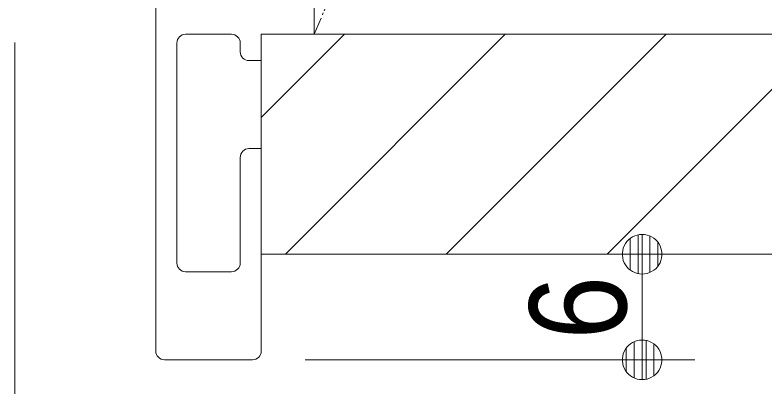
# Model space of a CAD drawing. Units: millimetres, scale not verified. Extents: x -4547 to 4547, y -2284 to 2284.
# Drawn here: x -1675.6 to -1462.4, y 984.3 to 1090 of the extents above; entities that cross this region are included whole.
import ezdxf
from ezdxf.enums import TextEntityAlignment as Align

# ---------------------------------------------------------------- set-up
doc = ezdxf.new("R2010")
doc.units = ezdxf.units.MM
doc.header["$LTSCALE"] = 20
doc.linetypes.add('DOUBLE_CHAIN1', pattern=[8.8, 5, -1, 0.6, -0.6, 0.6, -1])
for name, color, linetype, lineweight in [('0-0_3一般', 7, 'Continuous', 9), ('0-2_2寸法-1', 7, 'Continuous', 9), ('0-3_0', 7, 'Continuous', 9), ('0-4_2寸法-2', 7, 'Continuous', 9)]:
    doc.layers.add(name, color=color, linetype=linetype, lineweight=lineweight)
doc.styles.add('ＭＳ Ｐゴシック', font='')
doc.styles.get('ＭＳ Ｐゴシック').set_extended_font_data('MS PGothic')

# ---------------------------------------------------------------- blocks, each defined once
blk = doc.blocks.new('グループ-110')
at = {"layer": '0-0_3一般', "linetype": 'DOUBLE_CHAIN1'}
for p, q in [((-5000, 21690), (-500, 32190)), ((693.9, 21690), (-5300, 21690)), ((-5300, 21690), (-5300, 20440)), ((-5300, 20440), (693.9, 20440))]:
    blk.add_line(p, q, dxfattribs=at)
at = {"layer": '0-0_3一般'}
for p, q in [((-5300, 21217.6), (-4827.6, 21690)), ((-5163.2, 20440), (-3913.2, 21690)), ((-4248.8, 20440), (-2998.8, 21690)), ((-3334.4, 20440), (-2084.4, 21690))]:
    blk.add_line(p, q, dxfattribs=at)
blk.add_lwpolyline([(693.9, 21690), (-5300, 21690), (-5300, 20440), (693.9, 20440)], close=True, dxfattribs=at)
blk = doc.blocks.new('グループ-118')
at = {"layer": '0-0_3一般'}
for p, q in [((-5000, 27040), (-5000, 21690)), ((-5900, 21990), (-5900, 19890)), ((-5470, 21690), (-5730, 21690)), ((-5780, 21640), (-5780, 20390)), ((-5420, 21590), (-5420, 21640)), ((-5370, 21540), (-5300, 21540)), ((-5370, 21040), (-5300, 21040)), ((-5300, 21040), (-5300, 19890)), ((-5420, 20390), (-5420, 20990)), ((-5730, 20340), (-5470, 20340)), ((-5850, 19840), (-5350, 19840))]:
    blk.add_line(p, q, dxfattribs=at)
blk.add_lwpolyline([(-5000, 21690), (-5300, 21690), (-5300, 21540)], dxfattribs=at)
for centre, start, end in [((-5730, 21640), 90, 180), ((-5470, 21640), 0, 90), ((-5370, 21590), 180, 270), ((-5370, 20990), 90, 180), ((-5730, 20390), 180, 270), ((-5470, 20390), 270, 0), ((-5850, 19890), 180, 270), ((-5350, 19890), 270, 0)]:
    blk.add_arc(centre, 50, start, end, dxfattribs=at)
blk = doc.blocks.new('グループ-125')
at = {"layer": '0-0_3一般'}
for name in ['グループ-110', 'グループ-118']:
    blk.add_blockref(name, (0, 0), dxfattribs=at)
blk = doc.blocks.new('グループ-134')
at = {"layer": '0-0_3一般'}
blk.add_blockref('グループ-125', (0, 0), dxfattribs=at)
blk = doc.blocks.new('_Dot')
at = {"layer": '0-3_0'}
for p, q in [((7.99, 6), (-7.99, 6)), ((-10, 0), (-20, 0)), ((9.78, 2), (-9.78, 2)), ((9.16, -3.98), (-9.16, -3.98)), ((6, -7.98), (-6, -7.98))]:
    blk.add_line(p, q, dxfattribs=at)
for points in [[(10, 0), (9.92, 1.25), (9.69, 2.49), (9.3, 3.68), (8.76, 4.82), (8.09, 5.88), (7.29, 6.85), (6.37, 7.71), (5.36, 8.44), (4.26, 9.05), (3.09, 9.51), (1.87, 9.82), (0.63, 9.98), (-0.63, 9.98), (-1.87, 9.82), (-3.09, 9.51), (-4.26, 9.05), (-5.36, 8.44), (-6.37, 7.71), (-7.29, 6.85), (-8.09, 5.88), (-8.76, 4.82), (-9.3, 3.68), (-9.69, 2.49), (-9.92, 1.25), (-10, 0), (0, 0)], [(-10, 0), (-9.92, -1.25), (-9.69, -2.49), (-9.3, -3.68), (-8.76, -4.82), (-8.09, -5.88), (-7.29, -6.85), (-6.37, -7.71), (-5.36, -8.44), (-4.26, -9.05), (-3.09, -9.51), (-1.87, -9.82), (-0.63, -9.98), (0.63, -9.98), (1.87, -9.82), (3.09, -9.51), (4.26, -9.05), (5.36, -8.44), (6.37, -7.71), (7.29, -6.85), (8.09, -5.88), (8.76, -4.82), (9.3, -3.68), (9.69, -2.49), (9.92, -1.25), (10, 0), (0, 0)]]:
    blk.add_lwpolyline(points, close=True, dxfattribs=at)

msp = doc.modelspace()

# ---------------------------------------------------------------- linework, layer by layer
at = {"layer": '0-2_2寸法-1'}
for p, q in [((-1463.28, 1022), (-1512.38, 1022)), ((-1497.38, 1010.74), (-1497.38, 1003.26)), ((-1593.13, 992), (-1482.38, 992))]:
    msp.add_line(p, q, dxfattribs=at)
at = {"layer": '0-4_2寸法-2'}
msp.add_line((-1675.63, 1082.19), (-1675.63, 876.77), dxfattribs=at)

# ---------------------------------------------------------------- block references
at = {"layer": '0-0_3一般', "xscale": 0.05, "yscale": 0.05}
msp.add_blockref('グループ-134', (-1340.62, 0), dxfattribs=at)
at = {"layer": '0-2_2寸法-1', "xscale": 0.5627563, "yscale": 0.5627563}
for p, rotation in [((-1497.38, 1022), 90), ((-1497.38, 992), 270)]:
    msp.add_blockref('_Dot', p, dxfattribs=dict(at, rotation=rotation))

# ---------------------------------------------------------------- texts
at = {"layer": '0-2_2寸法-1', "style": 'ＭＳ Ｐゴシック', "width": 0.9}
msp.add_text('6', height=27.57, rotation=90, dxfattribs=at).set_placement((-1493.59, 997.78), align=Align.BOTTOM_LEFT)

doc.saveas('drawing.dxf')
